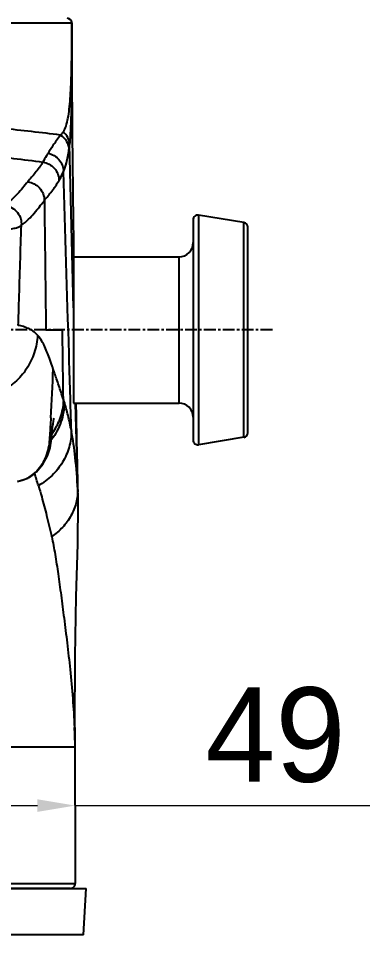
# Model space of a CAD drawing. Header units: millimetres. Extents: x 1091 to 1735, y 843 to 1297.
# Drawn here: x 1245.9 to 1283.1, y 1120.5 to 1217.5 of the extents above; entities that cross this region are included whole.
import ezdxf

# ---------------------------------------------------------------- set-up
doc = ezdxf.new("R2010")
doc.units = ezdxf.units.MM
doc.linetypes.add('CENTER', pattern=[2, 1.25, -0.25, 0.25, -0.25])
doc.layers.add('02___PRT_ALL_AXES', color=7, linetype='Continuous')
doc.styles.add('Daelim Dimension', font='')
doc.styles.get('Daelim Dimension').set_extended_font_data('나눔고딕')
doc.dimstyles.new('DEFAULT', dxfattribs={"dimscale": 2, "dimtxt": 2, "dimasz": 2, "dimexe": 0, "dimexo": 2, "dimgap": 1, "dimtad": 1, "dimdec": 1, "dimzin": 9, "dimdsep": 46, "dimtxsty": 'Daelim Dimension', "dimcen": 0.5, "dimclrd": 252, "dimclre": 252, "dimclrt": 3, "dimadec": 1, "dimazin": 0, "dimtfac": 1, "dimtdec": 1, "dimtix": 1, "dimtmove": 0, "dimatfit": 3, "dimfxl": 1, "dimtolj": 1, "dimtzin": 1, "dimlwd": 9, "dimlwe": 9, "dimarcsym": 0})

# ---------------------------------------------------------------- blocks, each defined once
blk = doc.blocks.new('*D1')
at = {"color": 5, "lineweight": 9, "transparency": 16777216}
for p, q in [((1203.2, 1134.754), (1203.2, 1134.161)), ((1251.896, 1134.95), (1251.896, 1134.161)), ((1207.2, 1134.161), (1247.896, 1134.161)), ((1251.896, 1134.161), (1283.131, 1134.161))]:
    blk.add_line(p, q, dxfattribs=at)
at = {"color": 5, "transparency": 16777216}
for points in [[(1207.2, 1134.828), (1207.2, 1133.495), (1203.2, 1134.161)], [(1247.896, 1134.828), (1247.896, 1133.495), (1251.896, 1134.161)]]:
    blk.add_solid(points, dxfattribs=at)
at = {"layer": 'Defpoints', "color": 0, "transparency": 16777216}
for p in [(1251.896, 1134.161), (1203.2, 1130.754), (1251.896, 1130.95)]:
    blk.add_point(p, dxfattribs=at)
at = {"color": 7, "transparency": 16777216, "insert": (1273.134, 1141.605), "char_height": 10, "attachment_point": 5, "style": 'Daelim Dimension'}
blk.add_mtext('\\A1;49', dxfattribs=at)
blk = doc.blocks.new('*D2')
at = {"color": 5, "lineweight": 9, "transparency": 16777216}
for p, q in [((1191.26, 1184.522), (1162.128, 1184.522)), ((1162.128, 1180.522), (1162.128, 1129.395)), ((1249.048, 1125.395), (1162.128, 1125.395))]:
    blk.add_line(p, q, dxfattribs=at)
at = {"color": 5, "transparency": 16777216}
for points in [[(1161.461, 1180.522), (1162.795, 1180.522), (1162.128, 1184.522)], [(1161.461, 1129.395), (1162.795, 1129.395), (1162.128, 1125.395)]]:
    blk.add_solid(points, dxfattribs=at)
at = {"layer": 'Defpoints', "color": 0, "transparency": 16777216}
for p in [(1195.26, 1184.522), (1162.128, 1125.395), (1253.048, 1125.395)]:
    blk.add_point(p, dxfattribs=at)
at = {"color": 7, "transparency": 16777216, "insert": (1154.685, 1154.959), "char_height": 10, "attachment_point": 5, "rotation": 90, "style": 'Daelim Dimension'}
blk.add_mtext('\\A1;59', dxfattribs=at)

msp = doc.modelspace()

# ---------------------------------------------------------------- linework, layer by layer
at = {"color": 7, "linetype": 'Continuous'}
for p, q in [((1251.55, 1217.024), (1251.561, 1214.271)), ((1251.545, 1214.264), (1251.547, 1214.506)), ((1251.568, 1212.838), (1251.561, 1214.266)), ((1251.655, 1202.336), (1251.626, 1205.266)), ((1251.711, 1186.854), (1251.299, 1204.163)), ((1251.688, 1199.229), (1251.655, 1202.336)), ((1251.725, 1195.941), (1251.688, 1199.229)), ((1269.791, 1195.891), (1264.991, 1196.677)), ((1264.991, 1196.677), (1264.991, 1172.368)), ((1264.411, 1196.184), (1264.411, 1172.861)), ((1269.791, 1173.154), (1269.791, 1195.891)), ((1270.211, 1173.647), (1270.211, 1195.398)), ((1251.711, 1192.272), (1262.911, 1192.272)), ((1251.711, 1192.272), (1251.711, 1176.772)), ((1262.911, 1176.772), (1262.911, 1192.272)), ((1248.8, 1184.522), (1250.542, 1184.521)), ((1251.711, 1176.772), (1262.911, 1176.772)), ((1252.168, 1167.626), (1251.95, 1176.778)), ((1269.791, 1173.154), (1264.991, 1172.368)), ((1252.21, 1166.336), (1252.13, 1170.199)), ((1252.207, 1166.537), (1252.168, 1167.626)), ((1251.85, 1142.426), (1251.916, 1125.897)), ((1251.856, 1141.084), (1251.853, 1142.426)), ((1203.238, 1140.395), (1251.858, 1140.395)), ((1251.416, 1125.395), (1203.68, 1125.395)), ((1252.791, 1120.49), (1202.305, 1120.49))]:
    msp.add_line(p, q, dxfattribs=at)
at = {"color": 7, "linetype": 'CENTER'}
msp.add_line((1272.807, 1184.522), (1185.51, 1184.522), dxfattribs=at)
at = {"color": 7, "linetype": 'Continuous'}
for points in [[(1251.626, 1205.266), (1251.602, 1208.008), (1251.591, 1209.301), (1251.582, 1210.535), (1251.574, 1211.709), (1251.568, 1212.838)], [(1251.771, 1192.273), (1251.746, 1194.228), (1251.725, 1195.941)], [(1252.13, 1170.199), (1252.078, 1172.809), (1252.03, 1175.399), (1252.005, 1176.772)], [(1245.773, 1168.473), (1246.873, 1168.824), (1247.794, 1169.486), (1248.48, 1170.315), (1248.948, 1171.2), (1249.231, 1172.046), (1249.366, 1172.736), (1249.421, 1173.303), (1249.466, 1173.858), (1249.51, 1174.277), (1249.552, 1174.6), (1249.594, 1174.864), (1249.636, 1175.09), (1249.658, 1175.192)], [(1251.853, 1142.426), (1251.887, 1149.96), (1252.013, 1156.299), (1252.175, 1161.854), (1252.211, 1166.335)]]:
    msp.add_lwpolyline(points, dxfattribs=at)
for centre, radius, start, end in [((1251.05, 1217.022), 0.5, 0.24231, 90.00033), ((1251.051, 1217.025), 0.498, 57.69322, 67.32707), ((1251.049, 1217.021), 0.502, 33.13474, 57.69091), ((1029.932, 1215.999), 221.62, 359.61394, 0.26532), ((155.185, 1213.156), 1096.372, 0.058233, 0.202204), ((1204.036, 821.472), 386.479, 83.11889, 84.03504), ((1264.911, 1196.184), 0.5, 80.69795, 180), ((1244.198, 1195.729), 1.999, 356.89173, 0.29513), ((1269.711, 1195.398), 0.5, 0, 80.69795), ((1262.911, 1193.772), 1.5, 270, 0), ((1007.542, 1189.326), 242.187, 356.65884, 357.89086), ((1262.911, 1175.272), 1.5, 0, 90), ((1243.507, 1177.556), 7.188, 325.66194, 337.78415), ((1269.711, 1173.647), 0.5, 279.30205, 0), ((1264.911, 1172.861), 0.5, 180, 279.30205), ((1159.07, 1141.152), 92.907, 16.82316, 17.66851), ((1179.718, 1139.8), 72.142, 1.83179, 2.08869), ((1250.109, 1142.424), 1.743, 349.48763, 0.04703), ((1251.416, 1125.895), 0.5, 269.98463, 0.22386)]:
    msp.add_arc(centre, radius, start, end, dxfattribs=at)
for points, knots in [([(1243.61, 1217.046), (1244.196, 1217.047), (1245.305, 1217.049), (1246.867, 1217.051), (1248.222, 1217.05), (1249.214, 1217.049), (1249.893, 1217.046), (1250.313, 1217.044), (1250.672, 1217.042), (1250.97, 1217.039), (1251.204, 1217.036), (1251.361, 1217.034), (1251.454, 1217.032), (1251.501, 1217.03), (1251.531, 1217.028), (1251.545, 1217.028), (1251.55, 1217.027)], [0, 0, 0, 0, 0.221416, 0.41886, 0.590122, 0.73329, 0.79384, 0.8468, 0.892041, 0.929494, 0.959096, 0.980773, 0.988611, 0.994435, 0.998233, 1, 1, 1, 1]), ([(1250.638, 1205.5), (1250.767, 1205.689), (1250.972, 1206.159), (1251.159, 1206.973), (1251.292, 1207.942), (1251.386, 1209.046), (1251.45, 1210.255), (1251.511, 1212.006), (1251.537, 1213.351), (1251.545, 1214.264)], [0, 0, 0, 0, 0.07717, 0.170927, 0.281909, 0.407697, 0.545296, 0.691044, 1, 1, 1, 1]), ([(1251.556, 1214.27), (1251.557, 1213.268), (1251.55, 1211.345), (1251.508, 1208.612), (1251.436, 1206.244), (1251.356, 1204.798), (1251.299, 1204.163)], [0, 0, 0, 0, 0.29742, 0.570348, 0.811029, 1, 1, 1, 1]), ([(1250.34, 1205.167), (1250.199, 1204.966), (1249.931, 1204.597), (1249.471, 1203.965), (1249.187, 1203.51), (1249.019, 1203.232)], [0, 0, 0, 0, 0.313718, 0.583883, 1, 1, 1, 1]), ([(1250.638, 1205.5), (1250.616, 1205.469), (1250.528, 1205.348), (1250.425, 1205.238), (1250.34, 1205.167)], [0, 0, 0, 0, 0.257652, 1, 1, 1, 1]), ([(1250.34, 1205.167), (1250.603, 1204.999), (1251.052, 1204.539), (1251.231, 1203.919), (1251.24, 1203.615)], [0, 0, 0, 0, 0.505213, 1, 1, 1, 1]), ([(1251.299, 1204.163), (1251.291, 1204.414), (1251.161, 1204.924), (1250.834, 1205.334), (1250.638, 1205.5)], [0, 0, 0, 0, 0.493675, 1, 1, 1, 1]), ([(1227.548, 1203.722), (1228.827, 1203.722), (1231.788, 1203.671), (1236.696, 1203.459), (1242.397, 1203.038), (1246.406, 1202.585), (1248.469, 1202.296)], [0, 0, 0, 0, 0.182829, 0.42341, 0.702217, 1, 1, 1, 1]), ([(1249.019, 1203.232), (1248.966, 1203.143), (1248.779, 1202.833), (1248.599, 1202.52), (1248.469, 1202.296)], [0, 0, 0, 0, 0.284523, 1, 1, 1, 1]), ([(1249.019, 1203.232), (1249.459, 1203.151), (1250.307, 1202.673), (1250.653, 1201.762), (1250.664, 1201.317)], [0, 0, 0, 0, 0.501165, 1, 1, 1, 1]), ([(1250.664, 1201.318), (1250.785, 1201.608), (1251.047, 1202.358), (1251.178, 1203.143), (1251.24, 1203.616)], [0, 0, 0, 0, 0.39729, 1, 1, 1, 1]), ([(1251.24, 1203.615), (1251.245, 1203.657), (1251.268, 1203.839), (1251.286, 1204.022), (1251.299, 1204.163)], [0, 0, 0, 0, 0.230713, 1, 1, 1, 1]), ([(1248.469, 1202.296), (1248.402, 1202.189), (1248.271, 1201.983), (1248.008, 1201.601), (1247.679, 1201.169), (1247.27, 1200.684), (1247, 1200.37), (1246.865, 1200.212)], [0, 0, 0, 0, 0.143926, 0.278407, 0.527609, 0.763101, 1, 1, 1, 1]), ([(1248.468, 1202.296), (1248.7, 1202.264), (1249.154, 1202.115), (1249.716, 1201.674), (1250.092, 1201.067), (1250.188, 1200.6), (1250.194, 1200.367)], [0, 0, 0, 0, 0.250242, 0.500454, 0.750409, 1, 1, 1, 1]), ([(1250.194, 1200.367), (1250.233, 1200.434), (1250.406, 1200.743), (1250.557, 1201.063), (1250.664, 1201.317)], [0, 0, 0, 0, 0.221727, 1, 1, 1, 1]), ([(1251.496, 1173.833), (1251.413, 1176.567), (1251.136, 1185.728), (1250.858, 1194.889), (1250.664, 1201.317)], [0, 0, 0, 0, 0.298398, 1, 1, 1, 1]), ([(1248.631, 1198.233), (1248.763, 1198.397), (1249.028, 1198.723), (1249.43, 1199.222), (1249.829, 1199.763), (1250.073, 1200.156), (1250.194, 1200.367)], [0, 0, 0, 0, 0.238635, 0.47659, 0.725302, 1, 1, 1, 1]), ([(1246.865, 1200.212), (1246.688, 1199.999), (1246.334, 1199.562), (1245.775, 1198.916), (1245.13, 1198.267), (1244.614, 1197.903), (1244.325, 1197.731)], [0, 0, 0, 0, 0.232734, 0.472832, 0.717828, 1, 1, 1, 1]), ([(1246.865, 1200.212), (1247.103, 1200.183), (1247.574, 1200.038), (1248.154, 1199.585), (1248.538, 1198.958), (1248.629, 1198.473), (1248.63, 1198.233)], [0, 0, 0, 0, 0.250022, 0.500146, 0.750187, 1, 1, 1, 1]), ([(1244.325, 1197.731), (1244.562, 1197.716), (1245.055, 1197.593), (1245.684, 1197.144), (1246.101, 1196.487), (1246.196, 1195.981), (1246.197, 1195.739)], [0, 0, 0, 0, 0.238392, 0.49668, 0.756831, 1, 1, 1, 1]), ([(1246.194, 1195.62), (1246.462, 1195.809), (1246.946, 1196.21), (1247.751, 1197.095), (1248.277, 1197.785), (1248.63, 1198.233)], [0, 0, 0, 0, 0.274049, 0.522757, 1, 1, 1, 1]), ([(1248.63, 1198.233), (1248.645, 1197.09), (1248.674, 1194.805), (1248.709, 1191.949), (1248.736, 1189.664), (1248.754, 1187.95), (1248.775, 1186.236), (1248.795, 1185.094), (1248.799, 1184.522)], [0, 0, 0, 0, 0.249996, 0.499993, 0.62499, 0.749987, 0.874991, 1, 1, 1, 1]), ([(1240.745, 1194.905), (1241.438, 1194.911), (1242.434, 1194.942), (1243.69, 1195.036), (1244.471, 1195.12), (1245.118, 1195.218), (1245.62, 1195.329), (1245.943, 1195.437), (1246.118, 1195.538), (1246.176, 1195.592), (1246.194, 1195.62)], [0, 0, 0, 0, 0.374492, 0.537927, 0.680432, 0.798741, 0.891454, 0.958031, 0.98182, 1, 1, 1, 1]), ([(1245.868, 1185.009), (1245.895, 1185.894), (1246.002, 1189.431), (1246.112, 1192.968), (1246.195, 1195.62)], [0, 0, 0, 0, 0.250298, 1, 1, 1, 1]), ([(1247.907, 1183.976), (1247.767, 1184.124), (1247.541, 1184.327), (1247.207, 1184.541), (1246.951, 1184.671), (1246.689, 1184.781), (1246.334, 1184.911), (1246.056, 1184.983), (1245.868, 1185.009)], [0, 0, 0, 0, 0.263351, 0.3886, 0.51134, 0.633216, 0.755186, 1, 1, 1, 1]), ([(1247.907, 1183.976), (1247.879, 1183.347), (1247.646, 1182.09), (1246.82, 1180.367), (1245.557, 1178.929), (1244.488, 1178.228), (1243.92, 1177.954)], [0, 0, 0, 0, 0.24978, 0.499826, 0.749771, 1, 1, 1, 1]), ([(1249.176, 1181.522), (1249.004, 1181.993), (1248.741, 1182.671), (1248.296, 1183.484), (1248.043, 1183.827), (1247.907, 1183.975)], [0, 0, 0, 0, 0.541743, 0.783113, 1, 1, 1, 1]), ([(1250.65, 1177.168), (1250.64, 1177.789), (1250.604, 1180.24), (1250.572, 1182.692), (1250.542, 1184.522)], [0, 0, 0, 0, 0.253238, 1, 1, 1, 1]), ([(1249.564, 1180.413), (1249.532, 1180.512), (1249.408, 1180.884), (1249.278, 1181.254), (1249.175, 1181.522)], [0, 0, 0, 0, 0.267645, 1, 1, 1, 1]), ([(1250.462, 1177.766), (1250.308, 1178.24), (1250.008, 1179.124), (1249.705, 1180.008), (1249.565, 1180.42)], [0, 0, 0, 0, 0.533395, 1, 1, 1, 1]), ([(1250.654, 1177.168), (1250.65, 1176.97), (1250.594, 1176.174), (1250.387, 1175.392), (1250.161, 1174.838)], [0, 0, 0, 0, 0.249536, 1, 1, 1, 1]), ([(1250.654, 1177.167), (1250.638, 1177.218), (1250.574, 1177.417), (1250.511, 1177.616), (1250.462, 1177.765)], [0, 0, 0, 0, 0.253952, 1, 1, 1, 1]), ([(1250.752, 1176.853), (1250.74, 1176.154), (1250.49, 1174.744), (1249.816, 1173.482), (1249.394, 1172.917)], [0, 0, 0, 0, 0.497599, 1, 1, 1, 1]), ([(1251.496, 1173.832), (1251.395, 1174.382), (1251.175, 1175.396), (1250.898, 1176.397), (1250.752, 1176.852)], [0, 0, 0, 0, 0.538554, 1, 1, 1, 1]), ([(1249.317, 1175.211), (1249.299, 1174.905), (1249.264, 1174.294), (1249.206, 1173.379), (1249.156, 1172.461), (1248.957, 1171.561), (1248.627, 1170.701), (1248.15, 1169.912), (1247.525, 1169.233), (1247.009, 1168.893), (1246.733, 1168.762)], [0, 0, 0, 0, 0.125131, 0.250259, 0.37534, 0.500401, 0.625404, 0.750459, 0.875316, 1, 1, 1, 1]), ([(1251.496, 1173.832), (1251.495, 1173.255), (1251.328, 1172.088), (1250.619, 1170.461), (1249.493, 1169.06), (1248.524, 1168.338), (1248.001, 1168.041)], [0, 0, 0, 0, 0.245187, 0.493187, 0.744853, 1, 1, 1, 1]), ([(1252.168, 1167.626), (1252.112, 1168.765), (1251.961, 1170.843), (1251.67, 1172.907), (1251.496, 1173.833)], [0, 0, 0, 0, 0.547579, 1, 1, 1, 1]), ([(1248.001, 1168.041), (1248.121, 1167.648), (1248.426, 1166.597), (1248.904, 1164.796), (1249.235, 1163.383), (1249.404, 1162.633)], [0, 0, 0, 0, 0.220783, 0.58734, 1, 1, 1, 1]), ([(1252.168, 1167.626), (1252.173, 1167.155), (1252.057, 1166.185), (1251.505, 1164.806), (1250.605, 1163.58), (1249.824, 1162.918), (1249.404, 1162.633)], [0, 0, 0, 0, 0.238316, 0.4874, 0.743357, 1, 1, 1, 1]), ([(1249.407, 1162.635), (1249.546, 1162.013), (1249.792, 1160.7), (1250.102, 1158.629), (1250.409, 1156.376), (1250.726, 1153.942), (1251.057, 1151.32), (1251.492, 1147.469), (1251.738, 1144.48), (1251.812, 1142.43)], [0, 0, 0, 0, 0.093858, 0.196806, 0.308495, 0.428856, 0.558549, 0.697748, 1, 1, 1, 1]), ([(1251.823, 1142.106), (1251.828, 1141.957), (1251.844, 1141.386), (1251.856, 1140.816), (1251.858, 1140.395)], [0, 0, 0, 0, 0.262003, 1, 1, 1, 1]), ([(1251.916, 1125.897), (1251.916, 1125.894), (1251.902, 1125.895), (1251.885, 1125.891), (1251.848, 1125.89), (1251.8, 1125.888), (1251.736, 1125.886), (1251.659, 1125.884), (1251.569, 1125.883), (1251.42, 1125.881), (1251.2, 1125.879), (1250.894, 1125.877), (1250.532, 1125.875), (1250.116, 1125.873), (1249.644, 1125.871), (1248.905, 1125.869), (1247.854, 1125.866), (1246.448, 1125.864), (1244.856, 1125.864), (1243.093, 1125.865), (1241.176, 1125.866), (1239.124, 1125.868), (1236.172, 1125.87), (1232.299, 1125.872), (1229.153, 1125.872), (1227.548, 1125.872)], [0, 0, 0, 0, 0.000306, 0.001176, 0.00262, 0.004636, 0.007224, 0.010382, 0.014108, 0.018402, 0.028686, 0.041237, 0.05606, 0.07316, 0.092538, 0.114184, 0.164052, 0.221914, 0.287271, 0.360032, 0.439026, 0.523197, 0.612726, 0.802406, 1, 1, 1, 1])]:
    msp.add_open_spline(points, degree=3, knots=knots, dxfattribs=at)
for points in [[(1251.243, 1217.484), (1251.182, 1217.509), (1251.116, 1217.522), (1251.05, 1217.522)], [(1251.55, 1217.026), (1251.55, 1217.091), (1251.536, 1217.158), (1251.51, 1217.218)], [(1250.752, 1176.853), (1250.718, 1176.958), (1250.684, 1177.063), (1250.65, 1177.168)], [(1246.733, 1168.762), (1246.432, 1168.618), (1246.106, 1168.52), (1245.776, 1168.472)]]:
    msp.add_open_spline(points, degree=3, dxfattribs=at)
at = {"layer": '02___PRT_ALL_AXES', "color": 7, "linetype": 'Continuous'}
for p in [(1202.048, 1125.395), (1252.791, 1120.49)]:
    msp.add_line(p, (1253.048, 1125.395), dxfattribs=at)

# ---------------------------------------------------------------- dimensions: what is measured, and where the dimension line sits
at = {"color": 7}
dim = msp.add_linear_dim(base=(1162.128, 1125.395), p1=(1195.26, 1184.522), p2=(1253.048, 1125.395), angle=90, dimstyle='DEFAULT', override={"dimtxt": 5, "dimdec": 0, "dimclrd": 5, "dimclre": 5, "dimclrt": 7}, dxfattribs=at)
dim.commit()
dim.dimension.update_dxf_attribs({"geometry": '*D2', "text_midpoint": (1162.128, 1154.959), "dimtype": 160})
dim = msp.add_linear_dim(base=(1251.896, 1134.161), p1=(1203.2, 1130.754), p2=(1251.896, 1130.95), dimstyle='DEFAULT', override={"dimtxt": 5, "dimdec": 0, "dimclrd": 5, "dimclre": 5, "dimclrt": 7}, dxfattribs=at)
dim.commit()
dim.dimension.update_dxf_attribs({"geometry": '*D1', "text_midpoint": (1273.134, 1134.161), "dimtype": 160})

doc.saveas('drawing.dxf')
